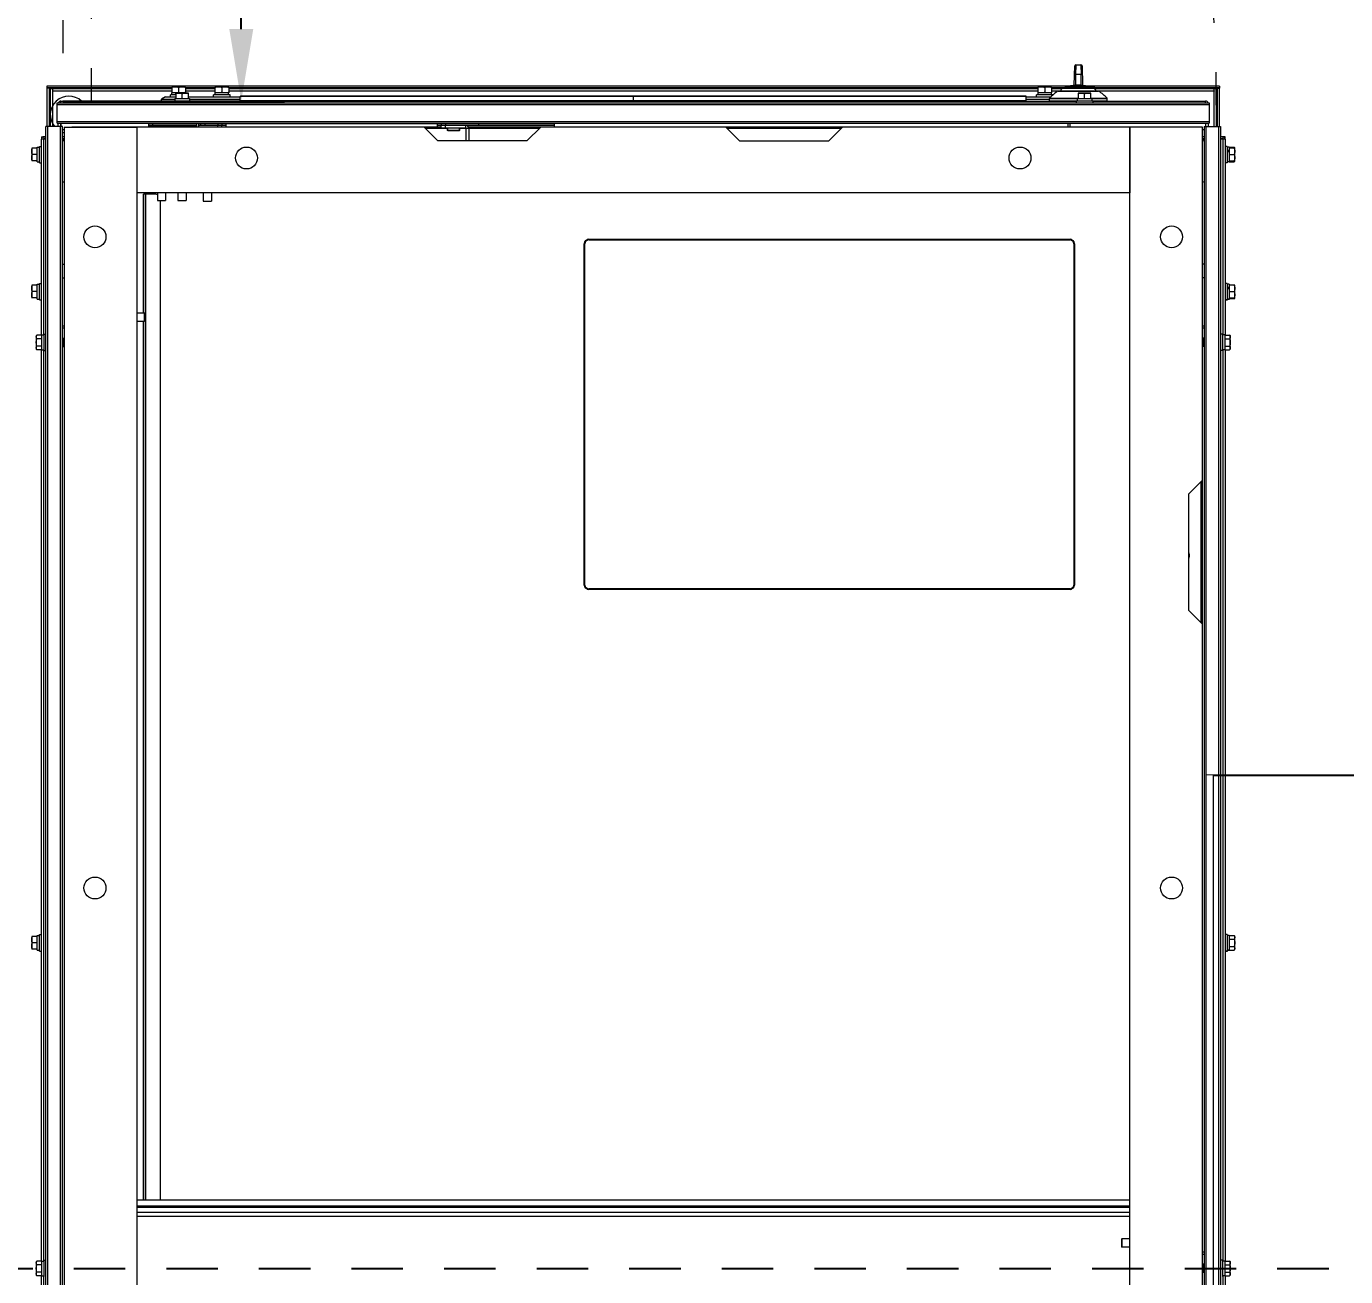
# Model space of a CAD drawing. Header units: millimetres. Extents: x 55614 to 110757, y -66981 to -47484.
# Drawn here: x 63912 to 64874, y -60117 to -59205 of the extents above; entities that cross this region are included whole.
import ezdxf

# ---------------------------------------------------------------- set-up
doc = ezdxf.new("R2010")
doc.units = ezdxf.units.MM
for name, pattern in [('ACAD_ISO03W100', [30, 12, -18]), ('CENTER', [50.8, 31.75, -6.35, 6.35, -6.35]), ('JIS_02_0.7', [1.35, 0.75, -0.6])]:
    doc.linetypes.add(name, pattern=pattern)
doc.layers.get('0').update_dxf_attribs({"lineweight": 15})
doc.layers.get('Defpoints').update_dxf_attribs({"lineweight": 15})
doc.layers.add('2', color=4, linetype='CENTER')
doc.layers.add('4215-18287_1_0', color=7, linetype='Continuous')
doc.layers.add('THICK', color=7, linetype='Continuous', lineweight=0)
doc.styles.add('仿宋', font='仿宋_GB2312.ttf', dxfattribs={"width": 0.8})
doc.dimstyles.new('12倍', dxfattribs={"dimscale": 21, "dimtxt": 3.5, "dimasz": 2.5, "dimexe": 1.5, "dimexo": 0, "dimgap": 1, "dimtad": 1, "dimtoh": 1, "dimdsep": 46, "dimtxsty": '仿宋', "dimcen": 2.5, "dimdle": 5, "dimclrd": 4, "dimclre": 4, "dimclrt": 3, "dimadec": 0, "dimazin": 0, "dimtfac": 1, "dimtmove": 0, "dimatfit": 3, "dimfxl": 1, "dimtolj": 1, "dimarcsym": 0})

# ---------------------------------------------------------------- blocks, each defined once
blk = doc.blocks.new('FYTY6TY5RTWE4')
at = {"color": 136, "linetype": 'Continuous'}
for p, q in [((12219.92, -51693.7), (12220.22, -51679.52)), ((12221.02, -51678.74), (12220.88, -51685.94)), ((12221.02, -51678.74), (12224.75, -51678.74)), ((12224.75, -51678.74), (12224.86, -51685.94)), ((12225.55, -51679.52), (12225.8, -51693.71)), ((12220.88, -51685.94), (12220.72, -51693.61)), ((12224.86, -51685.94), (12220.88, -51685.94)), ((12225, -51693.61), (12224.86, -51685.94)), ((12216.53, -51694.26), (11470.83, -51694.26)), ((11470.83, -51694.26), (11470.83, -51695.46)), ((11561.83, -51695.46), (11470.83, -51695.46)), ((11472.33, -51695.75), (11470.83, -51695.75)), ((11470.83, -51695.75), (11470.83, -51723.74)), ((11470.84, -51695.46), (11470.84, -51695.75)), ((11470.84, -51695.65), (11561.83, -51695.65)), ((11472.33, -51695.75), (11472.33, -51723.74)), ((11561.83, -51696.25), (11473.08, -51696.25)), ((11473.08, -51696.25), (11473.08, -51723.74)), ((11474.78, -51696.25), (11474.78, -51723.74)), ((11474.78, -51697.68), (11474.78, -51697.95)), ((11561.83, -51697.95), (11474.78, -51697.95)), ((11557.33, -51702.14), (11554.33, -51703.74)), ((11557.33, -51702.14), (11554.33, -51703.74)), ((11557.33, -51702.14), (11564.69, -51702.14)), ((11564.69, -51700.74), (11560.83, -51700.74)), ((11560.83, -51702.14), (11560.83, -51700.74)), ((11571.83, -51695.14), (11561.83, -51695.14)), ((11561.83, -51695.14), (11561.83, -51699.14)), ((11571.83, -51699.14), (11561.83, -51699.14)), ((11561.98, -51700.74), (11561.98, -51699.14)), ((11564.69, -51699.37), (11564.69, -51703.34)), ((11573.68, -51699.34), (11564.97, -51699.34)), ((11566.83, -51695.44), (11566.83, -51698.84)), ((11569.33, -51703.34), (11569.33, -51699.86)), ((11571.68, -51699.34), (11571.68, -51699.14)), ((11571.83, -51695.14), (11571.83, -51699.14)), ((11593.33, -51695.46), (11571.83, -51695.46)), ((11571.83, -51695.65), (11593.33, -51695.65)), ((11593.33, -51696.25), (11571.83, -51696.25)), ((11593.33, -51697.95), (11571.83, -51697.95)), ((11573.97, -51703.34), (11573.97, -51699.37)), ((11573.97, -51702.14), (11611.83, -51702.14)), ((11604.33, -51700.74), (11592.33, -51700.74)), ((11592.33, -51702.14), (11592.33, -51700.74)), ((11603.33, -51695.14), (11593.33, -51695.14)), ((11593.33, -51695.14), (11593.33, -51699.14)), ((11603.33, -51699.14), (11593.33, -51699.14)), ((11593.48, -51700.74), (11593.48, -51699.14)), ((11598.33, -51695.44), (11598.33, -51698.84)), ((11603.18, -51700.74), (11603.18, -51699.14)), ((11603.33, -51695.14), (11603.33, -51699.14)), ((12193.33, -51695.46), (11603.33, -51695.46)), ((11603.33, -51695.65), (12193.33, -51695.65)), ((12193.33, -51696.25), (11603.33, -51696.25)), ((12193.33, -51697.95), (11603.33, -51697.95)), ((11604.33, -51702.14), (11604.33, -51700.74)), ((12184.83, -51701.94), (11611.83, -51701.94)), ((11611.83, -51704.94), (11611.83, -51701.94)), ((11611.83, -51704.94), (11611.83, -51701.94)), ((12184.53, -51701.64), (11612.13, -51701.64)), ((11898.33, -51701.64), (11898.33, -51705.24)), ((12184.83, -51704.94), (12184.83, -51701.94)), ((12184.83, -51704.94), (12184.83, -51701.94)), ((12184.83, -51702.14), (12202.98, -51702.14)), ((12204.33, -51700.74), (12192.33, -51700.74)), ((12192.33, -51702.14), (12192.33, -51700.74)), ((12203.33, -51695.14), (12193.33, -51695.14)), ((12193.33, -51695.14), (12193.33, -51699.14)), ((12203.33, -51699.14), (12193.33, -51699.14)), ((12193.48, -51700.74), (12193.48, -51699.14)), ((12198.33, -51695.44), (12198.33, -51698.84)), ((12203.18, -51700.74), (12203.18, -51699.14)), ((12203.33, -51695.14), (12203.33, -51699.14)), ((12212.64, -51695.46), (12203.33, -51695.46)), ((12203.33, -51695.65), (12212.16, -51695.65)), ((12211.01, -51696.25), (12203.33, -51696.25)), ((12208.15, -51697.95), (12203.33, -51697.95)), ((12208.27, -51698.01), (12207.99, -51698.01)), ((12208.26, -51697.94), (12237.4, -51697.94)), ((12209.11, -51698.01), (12208.27, -51698.01)), ((12209.83, -51698.01), (12209.11, -51698.01)), ((12218.11, -51698.01), (12209.83, -51698.01)), ((12211.54, -51695.91), (12234.12, -51695.91)), ((12213.73, -51695.08), (12213.56, -51695.11)), ((12213.8, -51695.11), (12213.56, -51695.11)), ((12213.73, -51695.08), (12231.93, -51695.08)), ((12214.52, -51695.11), (12213.8, -51695.11)), ((12214.33, -51695), (12231.33, -51695)), ((12214.33, -51695), (12214.33, -51695.08)), ((12217.23, -51694.1), (12214.47, -51694.81)), ((12214.47, -51694.81), (12231.19, -51694.81)), ((12231.14, -51695.11), (12214.52, -51695.11)), ((12217.33, -51694.09), (12217.23, -51694.1)), ((12217.23, -51694.1), (12228.43, -51694.1)), ((12217.33, -51694.09), (12228.33, -51694.09)), ((12220.08, -51698.01), (12218.11, -51698.01)), ((12222.83, -51698.01), (12220.08, -51698.01)), ((12220.48, -51693.78), (12220.58, -51693.72)), ((12220.56, -51693.77), (12220.48, -51693.78)), ((12220.58, -51693.72), (12220.67, -51693.66)), ((12220.58, -51693.87), (12220.58, -51693.87)), ((12220.58, -51693.87), (12220.61, -51693.87)), ((12220.61, -51693.87), (12220.69, -51693.87)), ((12220.67, -51693.66), (12220.77, -51693.62)), ((12220.69, -51693.87), (12220.8, -51693.84)), ((12220.78, -51693.61), (12220.77, -51693.62)), ((12220.78, -51693.61), (12220.87, -51693.6)), ((12220.8, -51693.85), (12221.07, -51693.78)), ((12220.8, -51693.84), (12220.94, -51693.81)), ((12220.92, -51693.63), (12220.83, -51693.61)), ((12220.94, -51693.81), (12221.07, -51693.77)), ((12221.03, -51693.71), (12221.05, -51693.8)), ((12221.07, -51693.77), (12221.3, -51693.71)), ((12221.3, -51693.71), (12221.53, -51693.65)), ((12221.53, -51693.65), (12221.77, -51693.61)), ((12221.77, -51693.61), (12221.76, -51693.62)), ((12221.77, -51693.61), (12221.86, -51693.6)), ((12221.78, -51693.54), (12223.88, -51693.54)), ((12221.97, -51693.66), (12221.84, -51693.62)), ((12221.86, -51693.6), (12221.93, -51693.61)), ((12221.93, -51693.61), (12221.89, -51693.61)), ((12221.93, -51693.61), (12222.07, -51693.66)), ((12221.93, -51693.61), (12221.93, -51693.61)), ((12222.1, -51693.72), (12221.97, -51693.66)), ((12222.07, -51693.66), (12222.21, -51693.72)), ((12222.24, -51693.78), (12222.1, -51693.72)), ((12222.21, -51693.72), (12222.35, -51693.79)), ((12222.24, -51693.78), (12222.4, -51693.84)), ((12223.41, -51693.74), (12222.25, -51693.74)), ((12222.35, -51693.79), (12222.35, -51693.79)), ((12222.35, -51693.79), (12222.43, -51693.82)), ((12222.4, -51693.84), (12222.61, -51693.88)), ((12222.61, -51693.88), (12222.83, -51693.9)), ((12222.69, -51699.37), (12222.69, -51703.34)), ((12222.79, -51693.87), (12222.83, -51693.87)), ((12222.83, -51693.87), (12222.87, -51693.87)), ((12222.83, -51693.87), (12222.83, -51693.9)), ((12223.05, -51693.88), (12222.83, -51693.9)), ((12225.58, -51698.01), (12222.83, -51698.01)), ((12222.87, -51693.87), (12223.08, -51693.85)), ((12231.68, -51699.34), (12222.97, -51699.34)), ((12223.26, -51693.84), (12223.05, -51693.88)), ((12223.42, -51693.78), (12223.26, -51693.84)), ((12223.31, -51693.79), (12223.45, -51693.72)), ((12223.31, -51693.79), (12223.32, -51693.78)), ((12223.31, -51693.79), (12223.31, -51693.79)), ((12223.56, -51693.72), (12223.42, -51693.78)), ((12223.45, -51693.72), (12223.59, -51693.66)), ((12223.69, -51693.66), (12223.56, -51693.72)), ((12223.59, -51693.66), (12223.73, -51693.61)), ((12223.82, -51693.62), (12223.69, -51693.66)), ((12223.73, -51693.61), (12223.78, -51693.6)), ((12223.78, -51693.6), (12223.89, -51693.61)), ((12223.87, -51693.61), (12223.9, -51693.62)), ((12223.89, -51693.61), (12224.13, -51693.65)), ((12224.13, -51693.65), (12224.36, -51693.71)), ((12224.36, -51693.71), (12224.59, -51693.77)), ((12224.59, -51693.77), (12224.59, -51693.78)), ((12224.59, -51693.77), (12224.71, -51693.81)), ((12224.59, -51693.78), (12224.86, -51693.85)), ((12224.71, -51693.81), (12224.85, -51693.84)), ((12224.72, -51693.64), (12224.81, -51693.61)), ((12224.79, -51693.6), (12224.88, -51693.61)), ((12224.81, -51693.61), (12224.89, -51693.62)), ((12224.85, -51693.84), (12224.97, -51693.86)), ((12224.86, -51693.85), (12225.07, -51693.89)), ((12224.89, -51693.62), (12224.88, -51693.61)), ((12224.89, -51693.62), (12224.99, -51693.66)), ((12224.96, -51693.86), (12225.03, -51693.8)), ((12224.97, -51693.86), (12225.05, -51693.87)), ((12224.99, -51693.66), (12225.08, -51693.72)), ((12225.03, -51693.8), (12225.12, -51693.77)), ((12225.05, -51693.87), (12225.07, -51693.87)), ((12225.08, -51693.72), (12225.18, -51693.78)), ((12227.54, -51698.01), (12225.58, -51698.01)), ((12227.33, -51703.34), (12227.33, -51699.86)), ((12235.83, -51698.01), (12227.54, -51698.01)), ((12228.33, -51694.09), (12228.43, -51694.1)), ((12325.83, -51694.26), (12229.12, -51694.26)), ((12231.86, -51695.11), (12231.14, -51695.11)), ((12231.33, -51695), (12231.33, -51695.08)), ((12232.09, -51695.11), (12231.86, -51695.11)), ((12231.97, -51703.34), (12231.97, -51699.37)), ((12234.83, -51695.14), (12232.16, -51695.14)), ((12234.83, -51695.14), (12234.83, -51696.36)), ((12325.83, -51695.46), (12234.83, -51695.46)), ((12234.83, -51695.65), (12325.84, -51695.65)), ((12323.58, -51696.25), (12234.83, -51696.25)), ((12236.55, -51698.01), (12235.83, -51698.01)), ((12237.38, -51698.01), (12236.55, -51698.01)), ((12237.67, -51698.01), (12237.38, -51698.01)), ((12321.88, -51697.95), (12237.51, -51697.95)), ((12321.88, -51723.74), (12321.88, -51696.25)), ((12321.88, -51697.68), (12321.88, -51697.95)), ((12323.58, -51723.74), (12323.58, -51696.25)), ((12324.33, -51695.75), (12325.83, -51695.75)), ((12324.33, -51723.74), (12324.33, -51695.75)), ((12325.83, -51694.26), (12325.83, -51695.46)), ((12325.83, -51723.74), (12325.83, -51695.75)), ((12325.84, -51695.46), (12325.84, -51695.75)), ((11478.33, -51706.44), (12318.33, -51706.44)), ((11478.33, -51721.44), (11478.33, -51706.44)), ((11478.33, -51707.64), (12318.33, -51707.64)), ((11481.03, -51705.24), (11563.33, -51705.24)), ((11481.03, -51706.44), (11481.03, -51705.24)), ((11554.33, -51703.74), (11563.95, -51703.74)), ((11554.33, -51705.24), (11554.33, -51703.74)), ((11554.33, -51705.24), (11554.33, -51703.74)), ((11563.33, -51704.99), (11575.33, -51704.99)), ((11563.33, -51704.99), (11563.33, -51706.44)), ((11563.95, -51703.34), (11574.7, -51703.34)), ((11563.95, -51703.34), (11563.95, -51704.99)), ((11574.7, -51703.34), (11574.7, -51704.99)), ((11574.7, -51703.74), (11611.83, -51703.74)), ((11575.33, -51704.99), (11575.33, -51706.44)), ((11575.33, -51705.24), (12221.33, -51705.24)), ((12184.83, -51704.94), (11611.83, -51704.94)), ((12184.83, -51703.74), (12201.83, -51703.74)), ((12201.83, -51703.31), (12222.69, -51703.31)), ((12201.83, -51705.04), (12201.83, -51703.31)), ((12201.83, -51705.04), (12221.33, -51705.04)), ((12201.88, -51703.18), (12214.68, -51703.18)), ((12221.33, -51704.99), (12233.33, -51704.99)), ((12221.33, -51704.99), (12221.33, -51706.44)), ((12221.95, -51703.34), (12232.7, -51703.34)), ((12221.95, -51703.34), (12221.95, -51704.99)), ((12231.97, -51703.31), (12243.83, -51703.31)), ((12232.7, -51703.34), (12232.7, -51704.99)), ((12233.33, -51704.99), (12233.33, -51706.44)), ((12233.33, -51705.04), (12243.83, -51705.04)), ((12233.33, -51705.24), (12315.63, -51705.24)), ((12240.81, -51703.18), (12243.78, -51703.18)), ((12243.83, -51705.04), (12243.83, -51703.31)), ((12315.63, -51706.44), (12315.63, -51705.24)), ((12318.33, -51706.44), (12318.33, -51721.44)), ((11478.33, -51720.24), (12318.33, -51720.24)), ((11478.33, -51721.44), (12318.33, -51721.44)), ((11478.83, -51721.44), (11478.83, -51723.74)), ((11480.83, -51721.44), (11480.83, -51723.74)), ((11481.03, -51723.74), (11481.03, -51721.44)), ((11579.83, -51721.74), (11544.83, -51721.74)), ((11544.83, -51721.74), (11544.83, -51722.94)), ((11547.83, -51721.74), (11547.83, -51722.94)), ((11579.83, -51721.44), (11579.83, -51724.24)), ((11581.33, -51721.44), (11581.33, -51724.24)), ((11840.83, -51721.74), (11581.33, -51721.74)), ((11582.83, -51721.74), (11582.83, -51722.94)), ((11585.83, -51721.74), (11585.83, -51722.94)), ((11595.33, -51721.74), (11595.33, -51722.94)), ((11598.33, -51721.74), (11598.33, -51722.94)), ((11601.33, -51721.74), (11601.33, -51724.14)), ((11755.33, -51721.74), (11755.33, -51724.14)), ((11758.33, -51721.74), (11758.33, -51722.94)), ((11761.33, -51721.74), (11761.33, -51722.94)), ((11785.83, -51722.94), (11785.83, -51721.74)), ((11840.83, -51722.94), (11840.83, -51721.74)), ((12215.33, -51724.24), (12215.33, -51721.44)), ((12216.83, -51724.24), (12216.83, -51721.44)), ((12315.63, -51721.44), (12315.63, -51723.74)), ((12315.83, -51723.74), (12315.83, -51721.44)), ((12317.83, -51723.74), (12317.83, -51721.44)), ((11466.83, -51731.24), (11468.33, -51731.24)), ((11466.83, -51731.24), (11466.83, -51732.94)), ((11470.13, -51731.24), (11468.53, -51731.24)), ((11468.53, -51731.24), (11468.53, -51732.74)), ((11482.13, -51723.74), (11470.13, -51723.74)), ((11470.13, -53389.74), (11470.13, -51723.74)), ((11471.53, -53389.74), (11471.53, -51723.74)), ((11480.73, -53389.74), (11480.73, -51723.74)), ((11482.13, -53389.74), (11482.13, -51723.74)), ((11483.33, -51726.24), (11482.13, -51726.24)), ((11483.33, -51731.24), (11482.13, -51731.24)), ((11483.33, -51724.24), (11536.33, -51724.24)), ((11483.33, -51724.24), (11483.33, -53389.24)), ((11489.03, -51724.04), (11544.83, -51724.04)), ((11758.33, -51724.24), (11536.33, -51724.24)), ((11536.33, -51724.24), (11536.33, -51772.24)), ((11536.33, -51724.24), (11536.33, -53389.24)), ((11544.83, -51722.94), (11579.83, -51722.94)), ((11544.83, -51722.94), (11544.83, -51724.24)), ((11579.67, -51723.14), (11544.83, -51723.14)), ((11583.01, -51722.94), (11581.33, -51722.94)), ((11601.33, -51722.94), (11583.01, -51722.94)), ((11595.33, -51724.24), (11595.33, -51722.94)), ((11598.33, -51724.24), (11598.33, -51722.94)), ((11601.33, -51723.14), (11598.33, -51723.14)), ((11755.33, -51724.14), (11601.33, -51724.14)), ((11745.83, -51724.24), (11755.83, -51734.24)), ((11762.98, -51725.15), (11746.75, -51725.15)), ((11840.83, -51722.94), (11755.33, -51722.94)), ((11758.33, -51723.14), (11755.33, -51723.14)), ((11758.33, -51724.94), (11758.33, -51722.94)), ((11776.13, -51724.94), (11758.33, -51724.94)), ((11761.33, -51724.94), (11761.33, -51722.94)), ((11762.98, -51726.64), (11762.98, -51724.94)), ((11762.98, -51724.94), (11762.98, -51726.64)), ((11771.68, -51726.64), (11762.98, -51726.64)), ((11763.28, -51726.94), (11762.98, -51726.64)), ((11771.38, -51726.94), (11763.28, -51726.94)), ((11771.38, -51726.94), (11771.68, -51726.64)), ((11771.68, -51726.64), (11771.68, -51724.94)), ((11771.68, -51724.94), (11771.68, -51726.64)), ((11776.33, -51725.15), (11771.68, -51725.15)), ((11776.13, -51722.94), (11776.13, -51724.94)), ((11778.33, -51725.14), (11776.33, -51725.14)), ((11776.33, -51725.14), (11776.33, -51734.24)), ((11840.83, -51723.14), (11776.99, -51723.14)), ((12260.33, -51724.24), (11778.11, -51724.24)), ((11778.33, -51725.14), (11778.33, -51734.24)), ((11829.91, -51725.15), (11778.33, -51725.15)), ((11820.83, -51734.24), (11830.83, -51724.24)), ((11840.83, -51724.24), (11840.83, -51722.94)), ((11840.83, -51724.04), (12215.33, -51724.04)), ((11965.83, -51724.24), (11975.83, -51734.24)), ((12049.91, -51725.15), (11966.75, -51725.15)), ((12040.83, -51734.24), (12050.83, -51724.24)), ((12216.83, -51724.04), (12307.63, -51724.04)), ((12313.33, -51724.24), (12260.33, -51724.24)), ((12260.33, -53389.24), (12260.33, -51724.24)), ((12260.33, -51724.24), (12260.33, -51772.24)), ((12313.33, -53389.24), (12313.33, -51724.24)), ((12314.53, -51726.24), (12313.33, -51726.24)), ((12314.53, -51731.24), (12313.33, -51731.24)), ((12314.53, -51723.74), (12326.53, -51723.74)), ((12314.53, -51723.74), (12314.53, -53389.74)), ((12315.93, -51723.74), (12315.93, -53389.74)), ((12325.13, -51723.74), (12325.13, -53389.74)), ((12326.53, -51723.74), (12326.53, -53389.74)), ((12328.13, -51731.24), (12326.53, -51731.24)), ((12328.13, -51731.24), (12328.13, -51732.74)), ((12329.83, -51731.24), (12328.33, -51731.24)), ((12329.83, -51732.94), (12329.83, -51731.24)), ((11459.73, -51739.88), (11459.73, -51748.59)), ((11463.73, -51739.6), (11459.76, -51739.6)), ((11463.73, -51738.86), (11465.38, -51738.86)), ((11463.73, -51749.61), (11463.73, -51738.86)), ((11465.38, -51738.24), (11466.83, -51738.24)), ((11465.38, -51750.24), (11465.38, -51738.24)), ((11470.13, -51732.94), (11466.83, -51732.94)), ((11466.83, -51875.88), (11466.83, -51732.94)), ((11470.13, -51732.74), (11468.53, -51732.74)), ((11468.53, -51732.74), (11468.53, -51732.94)), ((11468.53, -51875.86), (11468.53, -51732.94)), ((11483.33, -51732.74), (11482.13, -51732.74)), ((11482.13, -51732.94), (11483.33, -51732.94)), ((11820.83, -51734.24), (11755.83, -51734.24)), ((11975.83, -51734.24), (12040.83, -51734.24)), ((12314.53, -51732.74), (12313.33, -51732.74)), ((12313.33, -51732.94), (12314.53, -51732.94)), ((12328.13, -51732.74), (12326.53, -51732.74)), ((12329.83, -51732.94), (12326.53, -51732.94)), ((12328.13, -51732.94), (12328.13, -51732.74)), ((12328.13, -51732.94), (12328.13, -51875.86)), ((12329.83, -51732.94), (12329.83, -51875.88)), ((12331.28, -51738.24), (12329.83, -51738.24)), ((12331.28, -51738.24), (12331.28, -51750.24)), ((12332.93, -51738.86), (12331.28, -51738.86)), ((12332.93, -51741.22), (12331.28, -51741.22)), ((12332.93, -51738.86), (12332.93, -51749.61)), ((12332.93, -51738.88), (12336.41, -51738.88)), ((12336.9, -51739.6), (12332.93, -51739.6)), ((12336.41, -51738.88), (12336.55, -51739)), ((12336.93, -51748.59), (12336.93, -51739.88)), ((11463.73, -51748.87), (11459.76, -51748.87)), ((11463.73, -51744.24), (11460.25, -51744.24)), ((11463.73, -51749.61), (11465.38, -51749.61)), ((11465.38, -51750.24), (11466.83, -51750.24)), ((12331.28, -51750.24), (12329.83, -51750.24)), ((12332.93, -51742.14), (12331.28, -51742.14)), ((12332.93, -51749.61), (12331.28, -51749.61)), ((12332.93, -51744.24), (12336.41, -51744.24)), ((12332.93, -51748.87), (12336.9, -51748.87)), ((12332.93, -51749.59), (12336.41, -51749.59)), ((12336.56, -51749.46), (12336.41, -51749.59)), ((12260.33, -51772.24), (11536.33, -51772.24)), ((11550.33, -51773.24), (11541.13, -51773.24)), ((11541.13, -51773.24), (11541.13, -51859.74)), ((11541.33, -51859.74), (11541.33, -51773.24)), ((11542.83, -51772.24), (11542.83, -51773.24)), ((11543.03, -52506.74), (11543.03, -51773.24)), ((11544.83, -51772.24), (11544.83, -51773.24)), ((11546.23, -51772.24), (11546.23, -51773.24)), ((11551.33, -51772.24), (11551.33, -51777.64)), ((11551.33, -51777.64), (11557.33, -51777.64)), ((11551.53, -51777.84), (11551.33, -51777.64)), ((11551.53, -51777.84), (11557.13, -51777.84)), ((11553.33, -51777.84), (11553.33, -52506.74)), ((11557.13, -51777.84), (11557.33, -51777.64)), ((11557.33, -51772.24), (11557.33, -51777.64)), ((11566.33, -51772.24), (11566.33, -51777.64)), ((11566.33, -51777.64), (11572.33, -51777.64)), ((11566.53, -51777.84), (11566.33, -51777.64)), ((11566.53, -51777.84), (11572.13, -51777.84)), ((11572.13, -51777.84), (11572.33, -51777.64)), ((11572.33, -51772.24), (11572.33, -51777.64)), ((11584.83, -51772.24), (11584.83, -51778.14)), ((11584.83, -51778.14), (11590.83, -51778.14)), ((11585.03, -51778.34), (11584.83, -51778.14)), ((11585.03, -51778.34), (11590.63, -51778.34)), ((11590.63, -51778.34), (11590.83, -51778.14)), ((11590.83, -51772.24), (11590.83, -51778.14)), ((11482.13, -51824.24), (11483.33, -51824.24)), ((12314.53, -51824.24), (12313.33, -51824.24)), ((11482.13, -51834.24), (11483.33, -51834.24)), ((12314.53, -51834.24), (12313.33, -51834.24)), ((11459.73, -51839.88), (11459.73, -51848.59)), ((11463.73, -51839.6), (11459.76, -51839.6)), ((11463.73, -51844.24), (11460.25, -51844.24)), ((11463.73, -51838.86), (11465.38, -51838.86)), ((11463.73, -51849.61), (11463.73, -51838.86)), ((11465.38, -51838.24), (11466.83, -51838.24)), ((11465.38, -51850.24), (11465.38, -51838.24)), ((12331.28, -51838.24), (12329.83, -51838.24)), ((12331.28, -51838.24), (12331.28, -51850.24)), ((12332.93, -51838.86), (12331.28, -51838.86)), ((12332.93, -51841.22), (12331.28, -51841.22)), ((12332.93, -51842.14), (12331.28, -51842.14)), ((12332.93, -51838.86), (12332.93, -51849.61)), ((12336.9, -51839.6), (12332.93, -51839.6)), ((12332.93, -51844.24), (12336.41, -51844.24)), ((12336.93, -51848.59), (12336.93, -51839.88)), ((11463.73, -51848.87), (11459.76, -51848.87)), ((11463.73, -51849.61), (11465.38, -51849.61)), ((11465.38, -51850.24), (11466.83, -51850.24)), ((12331.28, -51850.24), (12329.83, -51850.24)), ((12331.28, -51850.49), (12329.83, -51850.49)), ((12332.93, -51849.61), (12331.28, -51849.61)), ((12332.93, -51849.86), (12331.28, -51849.86)), ((12331.28, -51850.24), (12331.28, -51850.49)), ((12332.93, -51848.87), (12336.9, -51848.87)), ((12332.93, -51849.12), (12336.9, -51849.12)), ((12332.93, -51849.61), (12332.93, -51849.86)), ((12336.93, -51848.84), (12336.93, -51848.59)), ((11536.33, -51859.74), (11542.03, -51859.74)), ((11536.33, -51865.74), (11542.03, -51865.74)), ((11541.13, -51865.74), (11541.13, -52506.74)), ((11541.33, -52506.74), (11541.33, -51865.74)), ((11542.03, -51865.74), (11542.03, -51859.74)), ((11542.23, -51859.94), (11542.03, -51859.74)), ((11542.23, -51865.54), (11542.03, -51865.74)), ((11542.23, -51865.54), (11542.23, -51859.94)), ((11463.4, -51876.01), (11463.55, -51875.88)), ((11467.03, -51875.88), (11463.55, -51875.88)), ((11467.03, -51875.86), (11468.68, -51875.86)), ((11467.03, -51886.61), (11467.03, -51875.86)), ((11468.68, -51875.24), (11470.13, -51875.24)), ((11468.68, -51887.24), (11468.68, -51875.24)), ((11482.13, -51869.24), (11483.33, -51869.24)), ((11482.13, -51870.74), (11483.33, -51870.74)), ((12313.33, -51869.24), (12314.53, -51869.24)), ((12313.33, -51870.74), (12314.53, -51870.74)), ((12327.98, -51875.24), (12326.53, -51875.24)), ((12327.98, -51875.24), (12327.98, -51887.24)), ((12329.63, -51875.86), (12327.98, -51875.86)), ((12329.63, -51875.86), (12329.63, -51886.61)), ((12329.63, -51875.88), (12333.11, -51875.88)), ((12333.11, -51875.88), (12333.25, -51876)), ((11463.03, -51876.88), (11463.03, -51885.59)), ((11467.03, -51878.56), (11463.55, -51878.56)), ((11467.03, -51883.91), (11463.55, -51883.91)), ((11482.13, -51878.24), (11482.83, -51878.24)), ((11482.13, -51884.24), (11482.83, -51884.24)), ((11482.83, -51884.24), (11482.83, -51878.24)), ((11483.03, -51878.44), (11482.83, -51878.24)), ((11483.03, -51884.04), (11482.83, -51884.24)), ((11483.03, -51884.04), (11483.03, -51878.44)), ((12313.63, -51878.44), (12313.83, -51878.24)), ((12313.63, -51878.44), (12313.63, -51884.04)), ((12313.63, -51884.04), (12313.83, -51884.24)), ((12314.53, -51878.24), (12313.83, -51878.24)), ((12313.83, -51878.24), (12313.83, -51884.24)), ((12314.53, -51884.24), (12313.83, -51884.24)), ((12329.63, -51878.56), (12333.11, -51878.56)), ((12329.63, -51883.91), (12333.11, -51883.91)), ((12333.63, -51885.59), (12333.63, -51876.88)), ((11463.55, -51886.59), (11463.4, -51886.47)), ((11467.03, -51886.59), (11463.55, -51886.59)), ((11466.83, -52551.38), (11466.83, -51886.59)), ((11467.03, -51886.61), (11468.68, -51886.61)), ((11468.53, -52551.36), (11468.53, -51886.61)), ((11468.68, -51887.24), (11470.13, -51887.24)), ((12327.98, -51887.24), (12326.53, -51887.24)), ((12329.63, -51886.61), (12327.98, -51886.61)), ((12328.13, -51886.61), (12328.13, -52551.36)), ((12329.63, -51886.59), (12333.11, -51886.59)), ((12329.83, -51886.59), (12329.83, -52551.38)), ((12333.26, -51886.46), (12333.11, -51886.59)), ((12313.33, -51981.74), (12303.33, -51991.74)), ((12312.42, -52085.82), (12312.42, -51982.65)), ((12303.33, -52076.74), (12303.33, -51991.74)), ((12303.33, -52076.74), (12313.33, -52086.74)), ((11459.73, -52314.88), (11459.73, -52323.59)), ((11463.73, -52314.6), (11459.76, -52314.6)), ((11463.73, -52324.61), (11463.73, -52313.86)), ((11463.73, -52313.86), (11465.38, -52313.86)), ((11465.38, -52325.24), (11465.38, -52313.24)), ((11465.38, -52313.24), (11466.83, -52313.24)), ((12331.28, -52313.24), (12329.83, -52313.24)), ((12331.28, -52313.24), (12331.28, -52325.24)), ((12332.93, -52313.86), (12331.28, -52313.86)), ((12332.93, -52313.86), (12332.93, -52324.61)), ((12332.93, -52313.88), (12336.41, -52313.88)), ((12332.93, -52316.56), (12336.41, -52316.56)), ((12336.41, -52313.88), (12336.55, -52314)), ((12336.93, -52323.59), (12336.93, -52314.88)), ((11463.73, -52323.87), (11459.76, -52323.87)), ((11463.73, -52319.24), (11460.25, -52319.24)), ((11463.73, -52324.61), (11465.38, -52324.61)), ((11465.38, -52325.24), (11466.83, -52325.24)), ((12331.28, -52325.24), (12329.83, -52325.24)), ((12331.28, -52325.49), (12329.83, -52325.49)), ((12332.93, -52324.61), (12331.28, -52324.61)), ((12332.93, -52324.86), (12331.28, -52324.86)), ((12331.28, -52325.24), (12331.28, -52325.49)), ((12332.93, -52321.91), (12336.41, -52321.91)), ((12332.93, -52324.59), (12336.41, -52324.59)), ((12332.93, -52324.61), (12332.93, -52324.86)), ((12336.56, -52324.46), (12336.41, -52324.59)), ((12336.8, -52324.12), (12336.9, -52324.12)), ((12336.93, -52323.84), (12336.93, -52323.59)), ((11536.33, -52506.74), (12260.33, -52506.74)), ((11536.33, -52511.04), (12260.33, -52511.04)), ((11536.33, -52512.04), (12260.33, -52512.04)), ((11536.33, -52515.66), (12260.33, -52515.66)), ((11536.33, -52518.65), (12260.33, -52518.65)), ((12254.43, -52535.44), (12254.63, -52535.24)), ((12254.43, -52535.44), (12254.43, -52541.04)), ((12260.33, -52535.24), (12254.63, -52535.24)), ((12254.63, -52535.24), (12254.63, -52541.24)), ((12254.43, -52541.04), (12254.63, -52541.24)), ((12260.33, -52541.24), (12254.63, -52541.24)), ((12313.33, -52544.74), (12314.53, -52544.74)), ((12313.33, -52546.24), (12314.53, -52546.24)), ((11463.03, -52552.38), (11463.03, -52561.09)), ((11463.4, -52551.51), (11463.55, -52551.38)), ((11467.03, -52551.38), (11463.55, -52551.38)), ((11467.03, -52554.06), (11463.55, -52554.06)), ((11467.03, -52562.11), (11467.03, -52551.36)), ((11467.03, -52551.36), (11468.68, -52551.36)), ((11468.68, -52562.73), (11468.68, -52550.74)), ((11468.68, -52550.74), (11470.13, -52550.74)), ((12313.63, -52553.94), (12313.83, -52553.74)), ((12313.63, -52553.94), (12313.63, -52559.54)), ((12314.53, -52553.74), (12313.83, -52553.74)), ((12313.83, -52553.74), (12313.83, -52559.74)), ((12327.98, -52550.74), (12326.53, -52550.74)), ((12327.98, -52550.74), (12327.98, -52562.73)), ((12329.63, -52551.36), (12327.98, -52551.36)), ((12329.63, -52551.36), (12329.63, -52562.11)), ((12329.63, -52551.38), (12333.11, -52551.38)), ((12329.63, -52554.06), (12333.11, -52554.06)), ((12333.11, -52551.38), (12333.25, -52551.5)), ((12333.63, -52561.09), (12333.63, -52552.38)), ((11463.55, -52562.09), (11463.4, -52561.97)), ((11467.03, -52559.41), (11463.55, -52559.41)), ((11467.03, -52562.09), (11463.55, -52562.09)), ((11466.83, -53226.88), (11466.83, -52562.09)), ((11467.03, -52562.11), (11468.68, -52562.11)), ((11468.53, -53226.86), (11468.53, -52562.11)), ((12313.63, -52559.54), (12313.83, -52559.74)), ((12314.53, -52559.74), (12313.83, -52559.74)), ((12329.63, -52562.11), (12327.98, -52562.11)), ((12328.13, -52562.11), (12328.13, -53226.86)), ((12329.63, -52559.41), (12333.11, -52559.41)), ((12329.63, -52562.09), (12333.11, -52562.09)), ((12329.83, -52562.09), (12329.83, -53226.88)), ((12333.26, -52561.96), (12333.11, -52562.09))]:
    blk.add_line(p, q, dxfattribs=at)
for points in [[(12220.88, -51685.94), (12220.57, -51685.95), (12220.31, -51685.98), (12220.14, -51686.04), (12220.08, -51686.11)], [(12225.66, -51686.12), (12225.6, -51686.04), (12225.43, -51685.98), (12225.17, -51685.95), (12224.86, -51685.94)], [(11562.4, -51695.14), (11562.21, -51695.23), (11562.02, -51695.33), (11561.83, -51695.44)], [(11562.4, -51699.14), (11562.21, -51699.04), (11562.02, -51698.94), (11561.83, -51698.84)], [(11564.69, -51699.86), (11564.9, -51699.71), (11565.15, -51699.6), (11565.4, -51699.52), (11565.66, -51699.46), (11565.91, -51699.42), (11566.19, -51699.4), (11566.49, -51699.38), (11566.81, -51699.37), (11567.15, -51699.37), (11567.49, -51699.38), (11567.81, -51699.39), (11568.09, -51699.42), (11568.35, -51699.46), (11568.62, -51699.52), (11568.87, -51699.6), (11569.11, -51699.71), (11569.33, -51699.86)], [(11566.83, -51695.44), (11566.63, -51695.33), (11566.44, -51695.23), (11566.26, -51695.14)], [(11566.83, -51698.84), (11566.63, -51698.94), (11566.44, -51699.04), (11566.26, -51699.14)], [(11567.4, -51695.14), (11567.21, -51695.23), (11567.02, -51695.33), (11566.83, -51695.44)], [(11567.4, -51699.14), (11567.21, -51699.04), (11567.02, -51698.94), (11566.83, -51698.84)], [(11569.33, -51699.86), (11569.55, -51699.71), (11569.79, -51699.6), (11570.04, -51699.52), (11570.3, -51699.46), (11570.57, -51699.42), (11570.85, -51699.39), (11571.16, -51699.38), (11571.5, -51699.37), (11571.84, -51699.37), (11572.17, -51699.38), (11572.47, -51699.4), (11572.74, -51699.42), (11573, -51699.46), (11573.25, -51699.51), (11573.5, -51699.6), (11573.75, -51699.71), (11573.97, -51699.86)], [(11571.83, -51695.44), (11571.63, -51695.33), (11571.44, -51695.23), (11571.26, -51695.14)], [(11571.83, -51698.84), (11571.63, -51698.94), (11571.44, -51699.04), (11571.26, -51699.14)], [(11593.9, -51695.14), (11593.71, -51695.23), (11593.52, -51695.33), (11593.33, -51695.44)], [(11593.9, -51699.14), (11593.71, -51699.04), (11593.52, -51698.94), (11593.33, -51698.84)], [(11598.33, -51695.44), (11598.13, -51695.33), (11597.94, -51695.23), (11597.76, -51695.14)], [(11598.33, -51698.84), (11598.13, -51698.94), (11597.94, -51699.04), (11597.76, -51699.14)], [(11598.9, -51695.14), (11598.71, -51695.23), (11598.52, -51695.33), (11598.33, -51695.44)], [(11598.9, -51699.14), (11598.71, -51699.04), (11598.52, -51698.94), (11598.33, -51698.84)], [(11603.33, -51695.44), (11603.13, -51695.33), (11602.94, -51695.23), (11602.76, -51695.14)], [(11603.33, -51698.84), (11603.13, -51698.94), (11602.94, -51699.04), (11602.76, -51699.14)], [(12193.9, -51695.14), (12193.71, -51695.23), (12193.52, -51695.33), (12193.33, -51695.44)], [(12193.9, -51699.14), (12193.71, -51699.04), (12193.52, -51698.94), (12193.33, -51698.84)], [(12198.33, -51695.44), (12198.13, -51695.33), (12197.94, -51695.23), (12197.76, -51695.14)], [(12198.33, -51698.84), (12198.13, -51698.94), (12197.94, -51699.04), (12197.76, -51699.14)], [(12198.9, -51695.14), (12198.71, -51695.23), (12198.52, -51695.33), (12198.33, -51695.44)], [(12198.9, -51699.14), (12198.71, -51699.04), (12198.52, -51698.94), (12198.33, -51698.84)], [(12203.33, -51695.44), (12203.13, -51695.33), (12202.94, -51695.23), (12202.76, -51695.14)], [(12203.33, -51698.84), (12203.13, -51698.94), (12202.94, -51699.04), (12202.76, -51699.14)], [(12220.48, -51693.78), (12220.41, -51693.85), (12220.45, -51693.89), (12220.59, -51693.89), (12220.8, -51693.85)], [(12220.71, -51693.87), (12220.65, -51693.81), (12220.56, -51693.77)], [(12220.83, -51693.61), (12220.81, -51693.61), (12220.79, -51693.61), (12220.77, -51693.62)], [(12220.87, -51693.6), (12220.96, -51693.64), (12221.03, -51693.71)], [(12221.02, -51693.8), (12220.99, -51693.71), (12220.92, -51693.63)], [(12221.76, -51693.62), (12221.53, -51693.66), (12221.3, -51693.72), (12221.07, -51693.78)], [(12221.07, -51693.77), (12221.07, -51693.77), (12221.07, -51693.78), (12221.07, -51693.78)], [(12221.76, -51693.62), (12221.79, -51693.61), (12221.82, -51693.61), (12221.84, -51693.62)], [(12221.89, -51693.61), (12221.87, -51693.61), (12221.85, -51693.61), (12221.84, -51693.62)], [(12222.35, -51693.79), (12222.32, -51693.77), (12222.24, -51693.78)], [(12222.43, -51693.82), (12222.59, -51693.86), (12222.79, -51693.87)], [(12222.69, -51699.86), (12222.9, -51699.71), (12223.15, -51699.6), (12223.4, -51699.52), (12223.66, -51699.46), (12223.91, -51699.42), (12224.19, -51699.4), (12224.49, -51699.38), (12224.81, -51699.37), (12225.15, -51699.37), (12225.49, -51699.38), (12225.81, -51699.39), (12226.09, -51699.42), (12226.35, -51699.46), (12226.62, -51699.52), (12226.87, -51699.6), (12227.11, -51699.71), (12227.33, -51699.86)], [(12223.08, -51693.85), (12223.25, -51693.81), (12223.31, -51693.79)], [(12223.32, -51693.78), (12223.34, -51693.77), (12223.35, -51693.77), (12223.37, -51693.77)], [(12223.37, -51693.77), (12223.38, -51693.77), (12223.4, -51693.78), (12223.42, -51693.78)], [(12223.82, -51693.62), (12223.75, -51693.61), (12223.73, -51693.61)], [(12223.82, -51693.62), (12223.84, -51693.61), (12223.87, -51693.61)], [(12223.89, -51693.61), (12223.9, -51693.61), (12223.9, -51693.61), (12223.9, -51693.62)], [(12224.59, -51693.78), (12224.36, -51693.72), (12224.13, -51693.66), (12223.9, -51693.62)], [(12224.62, -51693.77), (12224.63, -51693.71), (12224.69, -51693.64), (12224.79, -51693.6)], [(12224.64, -51693.8), (12224.66, -51693.71), (12224.72, -51693.64)], [(12225.07, -51693.89), (12225.21, -51693.89), (12225.25, -51693.85), (12225.18, -51693.78)], [(12225.12, -51693.77), (12225.14, -51693.77), (12225.16, -51693.78), (12225.18, -51693.78)], [(12227.33, -51699.86), (12227.55, -51699.71), (12227.79, -51699.6), (12228.04, -51699.52), (12228.3, -51699.46), (12228.57, -51699.42), (12228.85, -51699.39), (12229.16, -51699.38), (12229.5, -51699.37), (12229.84, -51699.37), (12230.17, -51699.38), (12230.47, -51699.4), (12230.74, -51699.42), (12231, -51699.46), (12231.25, -51699.51), (12231.5, -51699.6), (12231.75, -51699.71), (12231.97, -51699.86)], [(12234.83, -51695.44), (12234.63, -51695.33), (12234.44, -51695.23), (12234.26, -51695.14)], [(12214.68, -51703.18), (12217.35, -51703.18), (12222.69, -51703.18)], [(12231.97, -51703.18), (12233.61, -51703.18), (12236.18, -51703.18), (12238.64, -51703.18), (12240.81, -51703.18)], [(11460.25, -51744.24), (11460.1, -51744.02), (11459.99, -51743.78), (11459.91, -51743.52), (11459.85, -51743.26), (11459.81, -51743), (11459.79, -51742.71), (11459.77, -51742.4), (11459.76, -51742.07), (11459.76, -51741.73), (11459.77, -51741.4), (11459.79, -51741.1), (11459.82, -51740.82), (11459.85, -51740.57), (11459.91, -51740.32), (11459.99, -51740.06), (11460.11, -51739.81), (11460.25, -51739.6)], [(12336.41, -51739.6), (12336.55, -51739.81), (12336.67, -51740.06), (12336.75, -51740.31), (12336.8, -51740.56), (12336.84, -51740.82), (12336.87, -51741.09), (12336.89, -51741.39), (12336.89, -51741.72), (12336.9, -51742.06), (12336.89, -51742.4), (12336.87, -51742.71), (12336.84, -51742.99), (12336.81, -51743.26), (12336.75, -51743.52), (12336.67, -51743.78), (12336.55, -51744.02), (12336.41, -51744.24)], [(12336.55, -51739), (12336.67, -51739.14), (12336.75, -51739.29), (12336.81, -51739.44), (12336.84, -51739.6)], [(11460.25, -51748.87), (11460.11, -51748.66), (11459.99, -51748.41), (11459.91, -51748.16), (11459.85, -51747.91), (11459.82, -51747.65), (11459.79, -51747.38), (11459.77, -51747.08), (11459.76, -51746.75), (11459.76, -51746.41), (11459.77, -51746.07), (11459.79, -51745.76), (11459.81, -51745.48), (11459.85, -51745.21), (11459.91, -51744.95), (11459.99, -51744.69), (11460.1, -51744.45), (11460.25, -51744.24)], [(12336.41, -51744.24), (12336.55, -51744.45), (12336.67, -51744.69), (12336.75, -51744.95), (12336.81, -51745.21), (12336.84, -51745.47), (12336.87, -51745.76), (12336.89, -51746.07), (12336.9, -51746.4), (12336.9, -51746.74), (12336.89, -51747.07), (12336.87, -51747.37), (12336.84, -51747.65), (12336.8, -51747.9), (12336.75, -51748.15), (12336.67, -51748.41), (12336.55, -51748.66), (12336.41, -51748.87)], [(12336.84, -51748.87), (12336.81, -51749.03), (12336.75, -51749.18), (12336.67, -51749.33), (12336.56, -51749.46)], [(11460.25, -51844.24), (11460.1, -51844.02), (11459.99, -51843.78), (11459.91, -51843.52), (11459.85, -51843.26), (11459.81, -51843), (11459.79, -51842.71), (11459.77, -51842.4), (11459.76, -51842.07), (11459.76, -51841.73), (11459.77, -51841.4), (11459.79, -51841.1), (11459.82, -51840.82), (11459.85, -51840.57), (11459.91, -51840.32), (11459.99, -51840.06), (11460.11, -51839.81), (11460.25, -51839.6)], [(11460.25, -51848.87), (11460.11, -51848.66), (11459.99, -51848.41), (11459.91, -51848.16), (11459.85, -51847.91), (11459.82, -51847.65), (11459.79, -51847.38), (11459.77, -51847.08), (11459.76, -51846.75), (11459.76, -51846.41), (11459.77, -51846.07), (11459.79, -51845.76), (11459.81, -51845.48), (11459.85, -51845.21), (11459.91, -51844.95), (11459.99, -51844.69), (11460.1, -51844.45), (11460.25, -51844.24)], [(12336.41, -51839.6), (12336.55, -51839.81), (12336.67, -51840.06), (12336.75, -51840.31), (12336.8, -51840.56), (12336.84, -51840.82), (12336.87, -51841.09), (12336.89, -51841.39), (12336.89, -51841.72), (12336.9, -51842.06), (12336.89, -51842.4), (12336.87, -51842.71), (12336.84, -51842.99), (12336.81, -51843.26), (12336.75, -51843.52), (12336.67, -51843.78), (12336.55, -51844.02), (12336.41, -51844.24)], [(12336.41, -51844.24), (12336.55, -51844.45), (12336.67, -51844.69), (12336.75, -51844.95), (12336.81, -51845.21), (12336.84, -51845.47), (12336.87, -51845.76), (12336.89, -51846.07), (12336.9, -51846.4), (12336.9, -51846.74), (12336.89, -51847.07), (12336.87, -51847.37), (12336.84, -51847.65), (12336.8, -51847.9), (12336.75, -51848.15), (12336.67, -51848.41), (12336.55, -51848.66), (12336.41, -51848.87)], [(12336.57, -51848.87), (12336.55, -51848.91), (12336.41, -51849.12)], [(11463.55, -51878.56), (11463.41, -51878.43), (11463.29, -51878.29), (11463.21, -51878.15), (11463.15, -51878), (11463.12, -51877.85), (11463.09, -51877.69), (11463.07, -51877.52), (11463.06, -51877.33), (11463.06, -51877.14), (11463.07, -51876.94), (11463.09, -51876.76), (11463.11, -51876.6), (11463.15, -51876.44), (11463.21, -51876.29), (11463.29, -51876.14), (11463.4, -51876.01)], [(12333.25, -51876), (12333.37, -51876.14), (12333.45, -51876.29), (12333.51, -51876.44), (12333.54, -51876.6), (12333.57, -51876.76), (12333.59, -51876.94), (12333.6, -51877.13), (12333.6, -51877.33), (12333.59, -51877.52), (12333.57, -51877.69), (12333.54, -51877.85), (12333.5, -51878), (12333.45, -51878.14), (12333.37, -51878.29), (12333.25, -51878.43), (12333.11, -51878.56)], [(11463.55, -51883.91), (11463.41, -51883.67), (11463.29, -51883.39), (11463.21, -51883.09), (11463.15, -51882.8), (11463.12, -51882.49), (11463.09, -51882.17), (11463.07, -51881.82), (11463.06, -51881.43), (11463.06, -51881.04), (11463.07, -51880.66), (11463.09, -51880.3), (11463.12, -51879.98), (11463.15, -51879.68), (11463.21, -51879.38), (11463.29, -51879.09), (11463.41, -51878.8), (11463.55, -51878.56)], [(11463.4, -51886.47), (11463.29, -51886.33), (11463.21, -51886.18), (11463.15, -51886.03), (11463.11, -51885.87), (11463.09, -51885.71), (11463.07, -51885.53), (11463.06, -51885.34), (11463.06, -51885.14), (11463.07, -51884.95), (11463.09, -51884.78), (11463.12, -51884.62), (11463.15, -51884.47), (11463.21, -51884.33), (11463.29, -51884.18), (11463.41, -51884.04), (11463.55, -51883.91)], [(12333.11, -51878.56), (12333.25, -51878.8), (12333.37, -51879.08), (12333.45, -51879.38), (12333.5, -51879.67), (12333.54, -51879.98), (12333.57, -51880.3), (12333.59, -51880.65), (12333.6, -51881.04), (12333.6, -51881.43), (12333.59, -51881.81), (12333.57, -51882.17), (12333.54, -51882.49), (12333.51, -51882.79), (12333.45, -51883.09), (12333.37, -51883.38), (12333.25, -51883.67), (12333.11, -51883.91)], [(12333.11, -51883.91), (12333.25, -51884.04), (12333.37, -51884.18), (12333.45, -51884.32), (12333.5, -51884.47), (12333.54, -51884.62), (12333.57, -51884.78), (12333.59, -51884.95), (12333.59, -51885.14), (12333.6, -51885.33), (12333.59, -51885.53), (12333.57, -51885.71), (12333.54, -51885.87), (12333.51, -51886.03), (12333.45, -51886.18), (12333.37, -51886.33), (12333.26, -51886.46)], [(12303.33, -52039.76), (12303.48, -52039.41), (12303.77, -52038.36), (12303.92, -52037.28), (12303.92, -52036.19), (12303.77, -52035.11), (12303.48, -52034.06), (12303.33, -52033.71)], [(11460.25, -52319.24), (11460.1, -52319.02), (11459.99, -52318.78), (11459.91, -52318.52), (11459.85, -52318.26), (11459.81, -52318), (11459.79, -52317.71), (11459.77, -52317.4), (11459.76, -52317.07), (11459.76, -52316.73), (11459.77, -52316.4), (11459.79, -52316.1), (11459.82, -52315.82), (11459.85, -52315.57), (11459.91, -52315.32), (11459.99, -52315.06), (11460.11, -52314.81), (11460.25, -52314.6)], [(12336.55, -52314), (12336.67, -52314.14), (12336.75, -52314.29), (12336.81, -52314.44), (12336.84, -52314.6), (12336.87, -52314.76), (12336.89, -52314.94), (12336.9, -52315.13), (12336.9, -52315.33), (12336.89, -52315.52), (12336.87, -52315.69), (12336.84, -52315.85), (12336.8, -52316), (12336.75, -52316.14), (12336.67, -52316.29), (12336.55, -52316.43), (12336.41, -52316.56)], [(12336.41, -52316.56), (12336.55, -52316.8), (12336.67, -52317.08), (12336.75, -52317.38), (12336.8, -52317.67), (12336.84, -52317.98), (12336.87, -52318.3), (12336.89, -52318.65), (12336.9, -52319.04), (12336.9, -52319.43), (12336.89, -52319.81), (12336.87, -52320.17), (12336.84, -52320.49), (12336.81, -52320.79), (12336.75, -52321.09), (12336.67, -52321.38), (12336.55, -52321.67), (12336.41, -52321.91)], [(11460.25, -52323.87), (11460.11, -52323.66), (11459.99, -52323.41), (11459.91, -52323.16), (11459.85, -52322.91), (11459.82, -52322.65), (11459.79, -52322.38), (11459.77, -52322.08), (11459.76, -52321.75), (11459.76, -52321.41), (11459.77, -52321.07), (11459.79, -52320.76), (11459.81, -52320.48), (11459.85, -52320.21), (11459.91, -52319.95), (11459.99, -52319.69), (11460.1, -52319.45), (11460.25, -52319.24)], [(12336.41, -52321.91), (12336.55, -52322.04), (12336.67, -52322.18), (12336.75, -52322.32), (12336.8, -52322.47), (12336.84, -52322.62), (12336.87, -52322.78), (12336.89, -52322.95), (12336.89, -52323.14), (12336.9, -52323.33), (12336.89, -52323.53), (12336.87, -52323.71), (12336.84, -52323.87), (12336.81, -52324.03), (12336.75, -52324.18), (12336.67, -52324.33), (12336.56, -52324.46)], [(11463.55, -52554.06), (11463.41, -52553.93), (11463.29, -52553.79), (11463.21, -52553.65), (11463.15, -52553.5), (11463.12, -52553.35), (11463.09, -52553.19), (11463.07, -52553.02), (11463.06, -52552.83), (11463.06, -52552.64), (11463.07, -52552.44), (11463.09, -52552.26), (11463.11, -52552.1), (11463.15, -52551.94), (11463.21, -52551.79), (11463.29, -52551.64), (11463.4, -52551.51)], [(11463.55, -52559.41), (11463.41, -52559.17), (11463.29, -52558.89), (11463.21, -52558.59), (11463.15, -52558.3), (11463.12, -52557.99), (11463.09, -52557.67), (11463.07, -52557.32), (11463.06, -52556.93), (11463.06, -52556.54), (11463.07, -52556.16), (11463.09, -52555.8), (11463.12, -52555.48), (11463.15, -52555.18), (11463.21, -52554.88), (11463.29, -52554.59), (11463.41, -52554.3), (11463.55, -52554.06)], [(12333.25, -52551.5), (12333.37, -52551.64), (12333.45, -52551.79), (12333.51, -52551.94), (12333.54, -52552.1), (12333.57, -52552.26), (12333.59, -52552.44), (12333.6, -52552.63), (12333.6, -52552.83), (12333.59, -52553.02), (12333.57, -52553.19), (12333.54, -52553.35), (12333.5, -52553.5), (12333.45, -52553.64), (12333.37, -52553.79), (12333.25, -52553.93), (12333.11, -52554.06)], [(12333.11, -52554.06), (12333.25, -52554.3), (12333.37, -52554.58), (12333.45, -52554.88), (12333.5, -52555.17), (12333.54, -52555.48), (12333.57, -52555.8), (12333.59, -52556.15), (12333.6, -52556.54), (12333.6, -52556.93), (12333.59, -52557.31), (12333.57, -52557.67), (12333.54, -52557.99), (12333.51, -52558.29), (12333.45, -52558.59), (12333.37, -52558.88), (12333.25, -52559.17), (12333.11, -52559.41)], [(11463.4, -52561.97), (11463.29, -52561.83), (11463.21, -52561.68), (11463.15, -52561.53), (11463.11, -52561.37), (11463.09, -52561.21), (11463.07, -52561.03), (11463.06, -52560.84), (11463.06, -52560.64), (11463.07, -52560.45), (11463.09, -52560.28), (11463.12, -52560.12), (11463.15, -52559.97), (11463.21, -52559.83), (11463.29, -52559.68), (11463.41, -52559.54), (11463.55, -52559.41)], [(12333.11, -52559.41), (12333.25, -52559.54), (12333.37, -52559.68), (12333.45, -52559.82), (12333.5, -52559.97), (12333.54, -52560.12), (12333.57, -52560.28), (12333.59, -52560.45), (12333.59, -52560.64), (12333.6, -52560.83), (12333.59, -52561.03), (12333.57, -52561.21), (12333.54, -52561.37), (12333.51, -52561.53), (12333.45, -52561.68), (12333.37, -52561.83), (12333.26, -52561.96)]]:
    blk.add_lwpolyline(points, dxfattribs=at)
for centre in [(11616.33, -51746.74), (12180.33, -51746.74), (11505.83, -51804.24), (12290.83, -51804.24), (11505.83, -52279.24), (12290.83, -52279.24)]:
    blk.add_circle(centre, 8, dxfattribs=at)
for centre, radius, start, end in [((12221.02, -51679.54), 0.8, 89.9999, 178.80204), ((12224.75, -51679.54), 0.8, 0.9986, 90.00004), ((11486.83, -51715.24), 13.6, 47.3362, 218.68145), ((11564.97, -51700.56), 1.22, 90, 103.59393), ((11573.68, -51700.56), 1.22, 76.40607, 90), ((11612.13, -51701.94), 0.3, 90, 180), ((12184.53, -51701.94), 0.3, 0, 90), ((12222.83, -51721.76), 28, 122.00418, 138.43482), ((12208.26, -51698.44), 0.5, 90.00008, 122.00418), ((12212.75, -51698.66), 3, 113.78785, 166.01335), ((12222.83, -51721.54), 28, 107.38822, 113.78785), ((12214.53, -51695), 0.2, 107.3712, 180), ((12222.83, -51721.54), 28, 94.12694, 107.3712), ((12222.83, -51698.98), 5.75, 110.92795, 121.56733), ((12222.83, -51721.54), 28, 92.33759, 94.05796), ((12221.78, -51693.74), 0.2, 89.9999, 150.73809), ((12222.97, -51700.56), 1.22, 90, 103.59393), ((12223.88, -51693.74), 0.2, 29.26191, 90.0001), ((12222.83, -51721.54), 28, 85.94807, 87.66556), ((12222.83, -51721.54), 28, 72.6288, 85.84529), ((12222.83, -51698.98), 5.75, 58.43267, 69.07205), ((12231.13, -51695), 0.2, 0, 72.62901), ((12222.83, -51721.54), 28, 66.21215, 72.60098), ((12231.68, -51700.56), 1.22, 76.40607, 90), ((12231.93, -51695.58), 0.5, 70.67604, 98.00703), ((12232.91, -51698.66), 3, 13.98665, 66.21215), ((12237.4, -51698.44), 0.5, 57.99582, 90.00001), ((12222.83, -51721.76), 28, 41.56518, 57.99582), ((11481.03, -51707.44), 2.2, 90, 152.8979), ((11612.13, -51704.94), 0.3, 180, 270), ((12184.53, -51704.94), 0.3, 270, 0), ((12202.03, -51703.31), 0.2, 138.43482, 180), ((12202.03, -51705.04), 0.2, 180, 269.99995), ((12243.63, -51705.04), 0.2, 269.99995, 0), ((12243.63, -51703.31), 0.2, 0, 41.56518), ((12315.63, -51707.44), 2.2, 27.1021, 90), ((11468.53, -51732.94), 1.7, 90, 180), ((11486.83, -51715.24), 13.6, 249.78331, 255.08593), ((11580.53, -51725.14), 2.2, 108.583, 155.55764), ((11776.13, -51725.14), 2.2, 0, 90), ((11776.13, -51725.14), 0.2, 0, 90), ((12328.13, -51732.94), 1.7, 0, 90), ((11460.95, -51739.88), 1.22, 166.40607, 180), ((11468.53, -51732.94), 0.2, 90, 180), ((11483.33, -51737.24), 3, 90, 113.85196), ((12313.33, -51737.24), 3, 66.14804, 90), ((12328.13, -51732.94), 0.2, 0, 90), ((12335.71, -51739.88), 1.22, 13.39347, 55.05199), ((12335.71, -51739.88), 1.22, 0, 13.59393), ((11460.95, -51748.59), 1.22, 180, 193.59393), ((12335.71, -51748.59), 1.22, 304.94801, 346.60653), ((12335.71, -51748.59), 1.22, 346.40607, 0), ((11483.33, -51761.24), 3, 246.14804, 270), ((12313.33, -51761.24), 3, 270, 293.85196), ((11550.33, -51776.24), 3, 70.48711, 90), ((11460.95, -51839.88), 1.22, 166.40607, 180), ((12335.71, -51839.88), 1.22, 0, 13.59393), ((11460.95, -51848.59), 1.22, 180, 193.59393), ((12335.71, -51848.59), 1.22, 346.40607, 0), ((12335.71, -51848.84), 1.22, 346.40607, 0), ((11464.25, -51876.88), 1.22, 124.94801, 180), ((12332.41, -51876.88), 1.22, 0, 55.05199), ((11464.25, -51885.59), 1.22, 180, 235.05199), ((12332.41, -51885.59), 1.22, 304.94801, 0), ((11460.95, -52314.88), 1.22, 166.40607, 180), ((12335.71, -52314.88), 1.22, 0, 55.05199), ((11460.95, -52323.59), 1.22, 180, 193.59393), ((12335.71, -52323.59), 1.22, 304.94801, 0), ((12335.71, -52323.84), 1.22, 346.40607, 0), ((11464.25, -52552.38), 1.22, 124.94801, 180), ((12332.41, -52552.38), 1.22, 0, 55.05199), ((11464.25, -52561.09), 1.22, 180, 235.05199), ((12332.41, -52561.09), 1.22, 304.94801, 0)]:
    blk.add_arc(centre, radius, start, end, dxfattribs=at)
at = {"color": 136, "linetype": 'Continuous', "extrusion": (0, 0, -1)}
for centre, major_axis, start_param, end_param in [((11612.13, -51701.94), (0.3, 0), -3.141593, -2.594842), ((11612.13, -51701.94), (0, -0.3), -4.165638, -3.141593), ((12184.53, -51701.94), (0.3, 0), 4.712389, 5.736434), ((12184.53, -51701.94), (0, -0.3), -2.117547, -1.570796), ((11612.13, -51704.94), (0, -0.3), 1.024065, 1.570796), ((11612.13, -51704.94), (0.3, 0), 1.570796, 2.594861), ((12184.53, -51704.94), (0.3, 0), 1.061964, 1.570796), ((12184.53, -51704.94), (0, -0.3), 5.259121, 5.774353), ((12184.53, -51704.94), (0.3, 0), 0, 0.546732)]:
    blk.add_ellipse(centre, major_axis=major_axis, ratio=1, start_param=start_param, end_param=end_param, dxfattribs=at)
at = {"layer": '4215-18287_1_0', "color": 136, "linetype": 'Continuous'}
for p, q in [((11865.83, -51806.24), (12216.83, -51806.24)), ((11862.83, -52058.24), (11862.83, -51809.24)), ((12219.83, -51809.24), (12219.83, -52058.24)), ((12216.83, -52061.24), (11865.83, -52061.24))]:
    blk.add_line(p, q, dxfattribs=at)
for centre, start, end in [((11865.83, -51809.24), 90, 180), ((12216.83, -51809.24), 0, 90), ((11865.83, -52058.24), 180, 270), ((12216.83, -52058.24), 270, 0)]:
    blk.add_arc(centre, 3, start, end, dxfattribs=at)
blk = doc.blocks.new('*D1550')
at = {"layer": 'Defpoints', "color": 0}
for p in [(63938.63, -58420.45), (64068.82, -58420.45), (63938.63, -59259.45)]:
    blk.add_point(p, dxfattribs=at)
at = {"layer": 'THICK', "color": 4, "linetype": 'Continuous', "lineweight": -2}
for p, q in [((63938.63, -58420.45), (64100.32, -58420.45)), ((64068.82, -59206.95), (64068.82, -58472.95)), ((63938.63, -59259.45), (64100.32, -59259.45))]:
    blk.add_line(p, q, dxfattribs=at)
at = {"layer": 'THICK', "color": 4}
for points in [[(64077.57, -58472.95), (64060.07, -58472.95), (64068.82, -58420.45)], [(64060.07, -59206.95), (64077.57, -59206.95), (64068.82, -59259.45)]]:
    blk.add_solid(points, dxfattribs=at)
at = {"layer": 'THICK', "color": 3, "lineweight": -3, "insert": (64011.07, -58839.95), "char_height": 73.5, "attachment_point": 5, "rotation": 90, "style": '仿宋'}
blk.add_mtext('\\A1;＜900', dxfattribs=at)
blk = doc.blocks.new('WETGE5YU56Y5R4TGER')
at = {"layer": 'THICK', "color": 4, "linetype": 'ACAD_ISO03W100', "ltscale": 2}
blk.add_lwpolyline([(50557.65, -41367.64), (50557.65, -40528.64), (50536.65, -40528.64), (50536.65, -41367.64)], close=True, dxfattribs=at)
blk.add_arc((50546.65, -41359.64), 831.07, 359.24162, 89.24162, dxfattribs=at)

msp = doc.modelspace()

# ---------------------------------------------------------------- linework, layer by layer
at = {"color": 5}
for points in [[(64772.228, -60470.939), (65126.648, -60471.439), (65126.648, -59751.439), (64772.228, -59750.939)], [(65126.648, -60471.439), (64777.648, -60471.439), (64777.648, -59751.439), (65126.648, -59751.439)]]:
    msp.add_lwpolyline(points, close=True, dxfattribs=at)
at = {"layer": '2', "color": 1, "linetype": 'JIS_02_0.7', "ltscale": 50}
msp.add_line((62529.217, -60110.951), (68897.673, -60110.951), dxfattribs=at)

# ---------------------------------------------------------------- block references
at = {"layer": 'THICK', "lineweight": -3}
for name, p in [('WETGE5YU56Y5R4TGER', (13401.978, -17891.806)), ('FYTY6TY5RTWE4', (52456.298, -7554.204))]:
    msp.add_blockref(name, p, dxfattribs=at)

# ---------------------------------------------------------------- dimensions: what is measured, and where the dimension line sits
dim = msp.add_linear_dim(base=(64068.824, -58420.451), p1=(63938.628, -59259.451), p2=(63938.628, -58420.451), angle=90, text='＜900', dimstyle='12倍', dxfattribs=at)
dim.commit()
dim.dimension.update_dxf_attribs({"geometry": '*D1550', "text_midpoint": (64011.074, -58839.951)})

doc.saveas('drawing.dxf')
